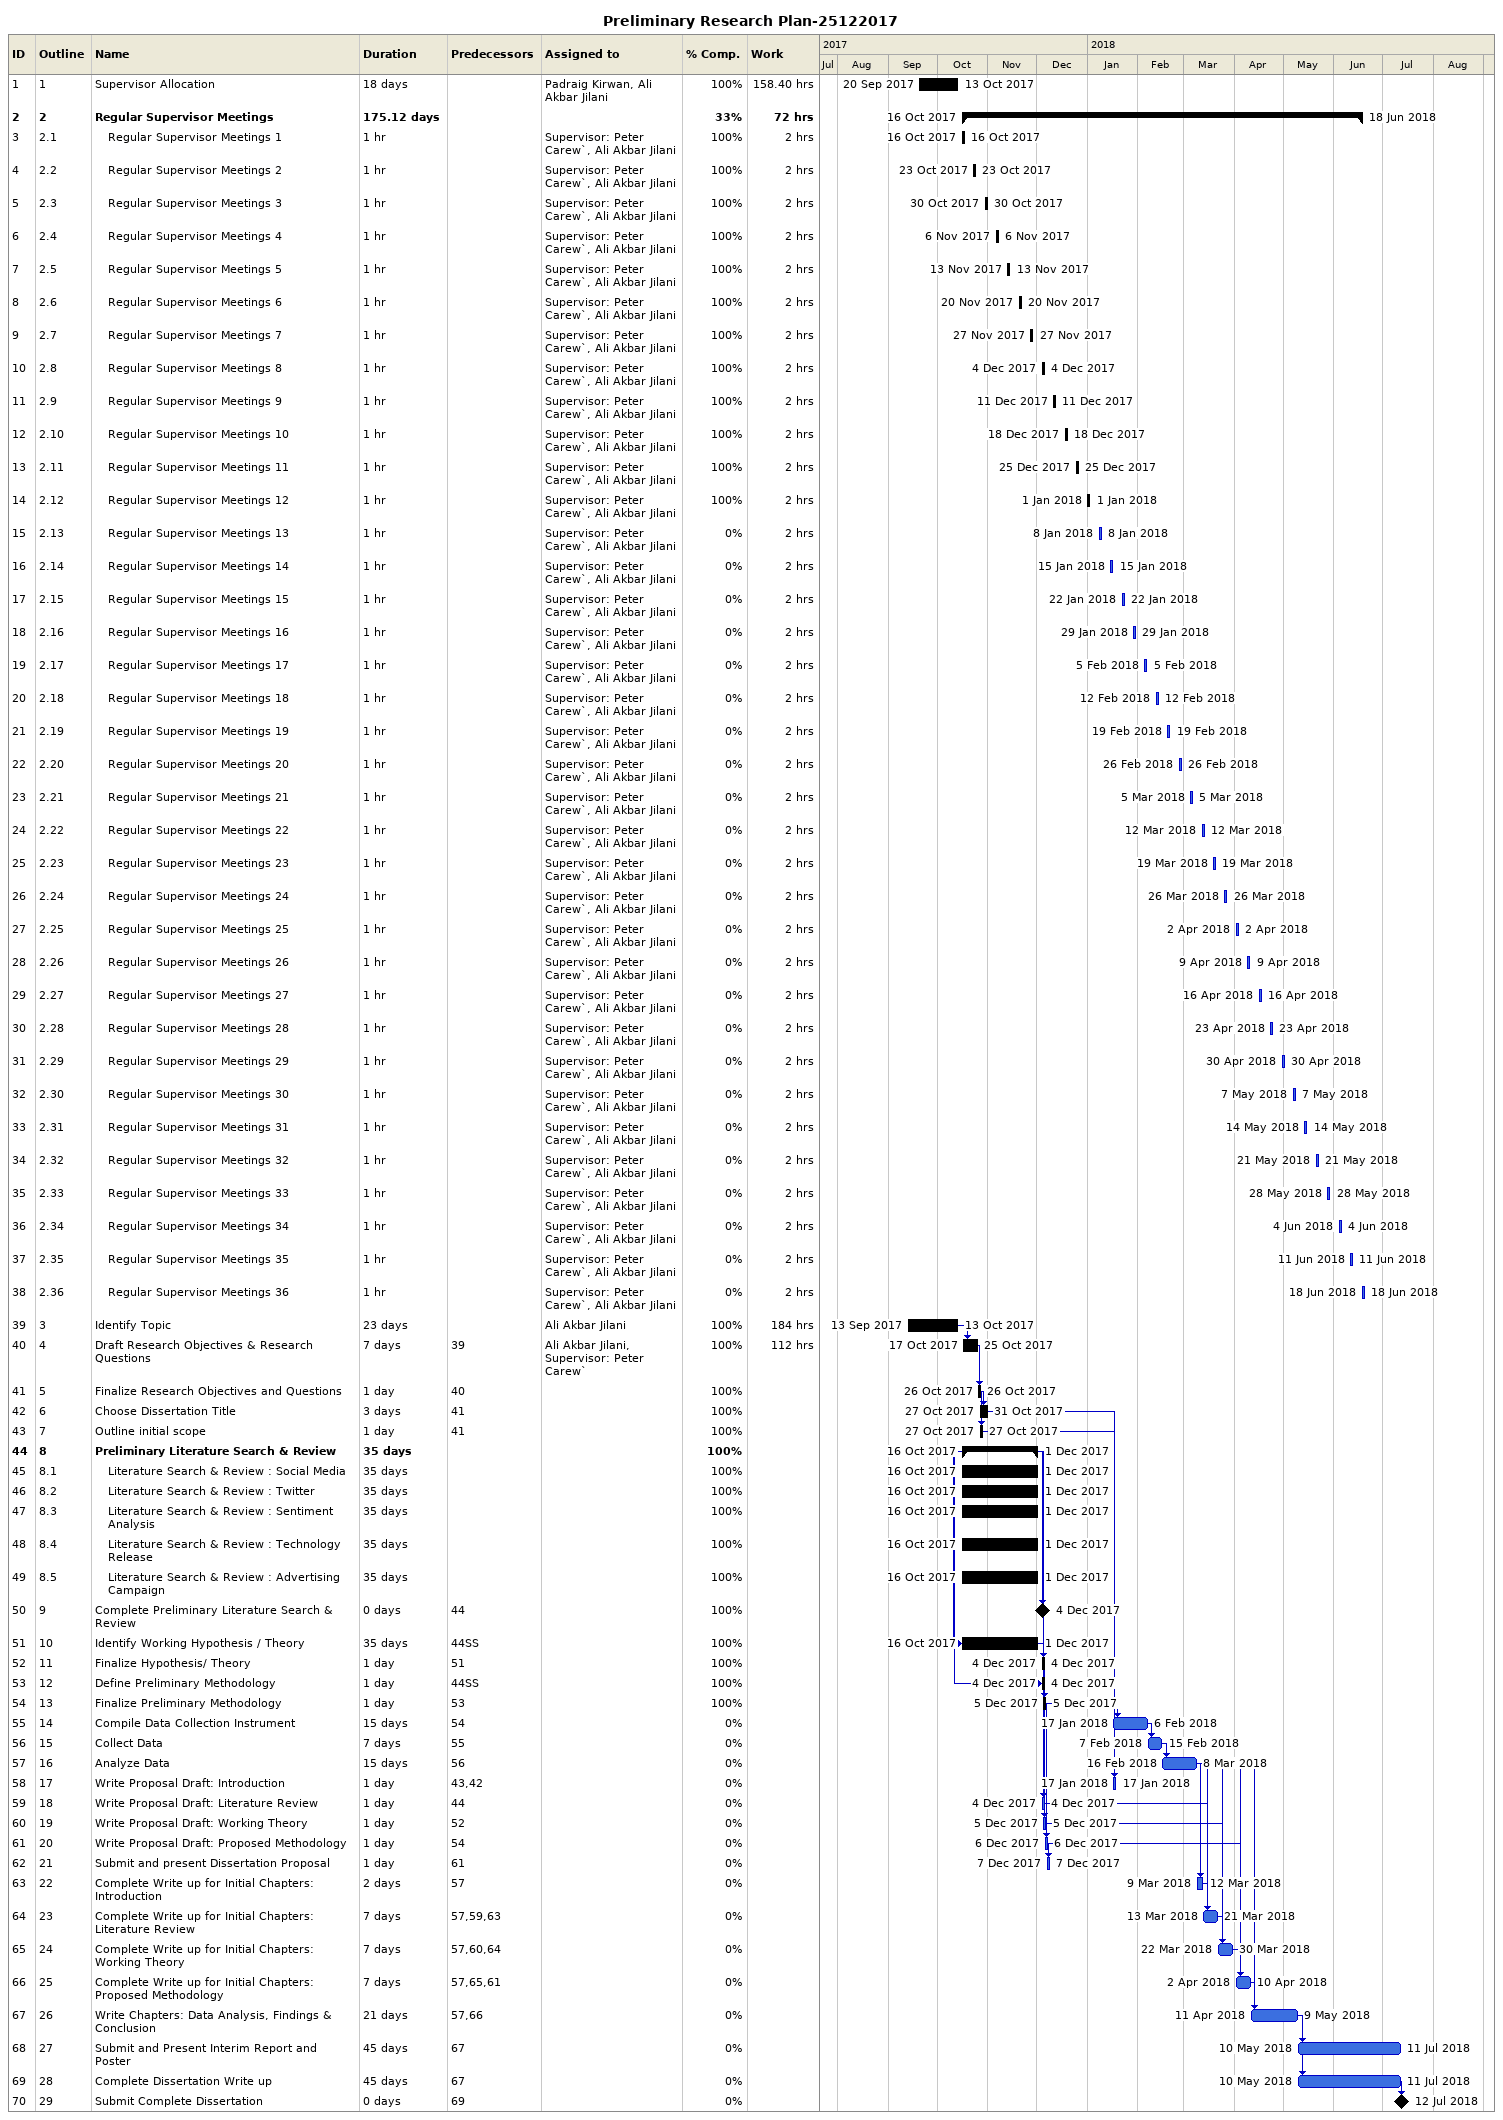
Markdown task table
Preliminary Research Plan-25122017

| ID | WBS | Task | Duration | Start | Finish | Predecessors | Resources | % complete | Work (h) |
|---|---|---|---|---|---|---|---|---|---|
| 1 | 1 | Supervisor Allocation | 18d | 2017-09-20 | 2017-10-13 |  | Padraig Kirwan, Ali Akbar Jilani | 100 | 158.40 |
| 2 | 2 | **Regular Supervisor Meetings** | 175.12d | 2017-10-16 | 2018-06-18 |  |  | 33 | 72 |
| 3 | 2.1 | Regular Supervisor Meetings 1 | 1h | 2017-10-16 | 2017-10-16 |  | Supervisor: Peter Carew`, Ali Akbar Jilani | 100 | 2 |
| 4 | 2.2 | Regular Supervisor Meetings 2 | 1h | 2017-10-23 | 2017-10-23 |  | Supervisor: Peter Carew`, Ali Akbar Jilani | 100 | 2 |
| 5 | 2.3 | Regular Supervisor Meetings 3 | 1h | 2017-10-30 | 2017-10-30 |  | Supervisor: Peter Carew`, Ali Akbar Jilani | 100 | 2 |
| 6 | 2.4 | Regular Supervisor Meetings 4 | 1h | 2017-11-06 | 2017-11-06 |  | Supervisor: Peter Carew`, Ali Akbar Jilani | 100 | 2 |
| 7 | 2.5 | Regular Supervisor Meetings 5 | 1h | 2017-11-13 | 2017-11-13 |  | Supervisor: Peter Carew`, Ali Akbar Jilani | 100 | 2 |
| 8 | 2.6 | Regular Supervisor Meetings 6 | 1h | 2017-11-20 | 2017-11-20 |  | Supervisor: Peter Carew`, Ali Akbar Jilani | 100 | 2 |
| 9 | 2.7 | Regular Supervisor Meetings 7 | 1h | 2017-11-27 | 2017-11-27 |  | Supervisor: Peter Carew`, Ali Akbar Jilani | 100 | 2 |
| 10 | 2.8 | Regular Supervisor Meetings 8 | 1h | 2017-12-04 | 2017-12-04 |  | Supervisor: Peter Carew`, Ali Akbar Jilani | 100 | 2 |
| 11 | 2.9 | Regular Supervisor Meetings 9 | 1h | 2017-12-11 | 2017-12-11 |  | Supervisor: Peter Carew`, Ali Akbar Jilani | 100 | 2 |
| 12 | 2.10 | Regular Supervisor Meetings 10 | 1h | 2017-12-18 | 2017-12-18 |  | Supervisor: Peter Carew`, Ali Akbar Jilani | 100 | 2 |
| 13 | 2.11 | Regular Supervisor Meetings 11 | 1h | 2017-12-25 | 2017-12-25 |  | Supervisor: Peter Carew`, Ali Akbar Jilani | 100 | 2 |
| 14 | 2.12 | Regular Supervisor Meetings 12 | 1h | 2018-01-01 | 2018-01-01 |  | Supervisor: Peter Carew`, Ali Akbar Jilani | 100 | 2 |
| 15 | 2.13 | Regular Supervisor Meetings 13 | 1h | 2018-01-08 | 2018-01-08 |  | Supervisor: Peter Carew`, Ali Akbar Jilani | 0 | 2 |
| 16 | 2.14 | Regular Supervisor Meetings 14 | 1h | 2018-01-15 | 2018-01-15 |  | Supervisor: Peter Carew`, Ali Akbar Jilani | 0 | 2 |
| 17 | 2.15 | Regular Supervisor Meetings 15 | 1h | 2018-01-22 | 2018-01-22 |  | Supervisor: Peter Carew`, Ali Akbar Jilani | 0 | 2 |
| 18 | 2.16 | Regular Supervisor Meetings 16 | 1h | 2018-01-29 | 2018-01-29 |  | Supervisor: Peter Carew`, Ali Akbar Jilani | 0 | 2 |
| 19 | 2.17 | Regular Supervisor Meetings 17 | 1h | 2018-02-05 | 2018-02-05 |  | Supervisor: Peter Carew`, Ali Akbar Jilani | 0 | 2 |
| 20 | 2.18 | Regular Supervisor Meetings 18 | 1h | 2018-02-12 | 2018-02-12 |  | Supervisor: Peter Carew`, Ali Akbar Jilani | 0 | 2 |
| 21 | 2.19 | Regular Supervisor Meetings 19 | 1h | 2018-02-19 | 2018-02-19 |  | Supervisor: Peter Carew`, Ali Akbar Jilani | 0 | 2 |
| 22 | 2.20 | Regular Supervisor Meetings 20 | 1h | 2018-02-26 | 2018-02-26 |  | Supervisor: Peter Carew`, Ali Akbar Jilani | 0 | 2 |
| 23 | 2.21 | Regular Supervisor Meetings 21 | 1h | 2018-03-05 | 2018-03-05 |  | Supervisor: Peter Carew`, Ali Akbar Jilani | 0 | 2 |
| 24 | 2.22 | Regular Supervisor Meetings 22 | 1h | 2018-03-12 | 2018-03-12 |  | Supervisor: Peter Carew`, Ali Akbar Jilani | 0 | 2 |
| 25 | 2.23 | Regular Supervisor Meetings 23 | 1h | 2018-03-19 | 2018-03-19 |  | Supervisor: Peter Carew`, Ali Akbar Jilani | 0 | 2 |
| 26 | 2.24 | Regular Supervisor Meetings 24 | 1h | 2018-03-26 | 2018-03-26 |  | Supervisor: Peter Carew`, Ali Akbar Jilani | 0 | 2 |
| 27 | 2.25 | Regular Supervisor Meetings 25 | 1h | 2018-04-02 | 2018-04-02 |  | Supervisor: Peter Carew`, Ali Akbar Jilani | 0 | 2 |
| 28 | 2.26 | Regular Supervisor Meetings 26 | 1h | 2018-04-09 | 2018-04-09 |  | Supervisor: Peter Carew`, Ali Akbar Jilani | 0 | 2 |
| 29 | 2.27 | Regular Supervisor Meetings 27 | 1h | 2018-04-16 | 2018-04-16 |  | Supervisor: Peter Carew`, Ali Akbar Jilani | 0 | 2 |
| 30 | 2.28 | Regular Supervisor Meetings 28 | 1h | 2018-04-23 | 2018-04-23 |  | Supervisor: Peter Carew`, Ali Akbar Jilani | 0 | 2 |
| 31 | 2.29 | Regular Supervisor Meetings 29 | 1h | 2018-04-30 | 2018-04-30 |  | Supervisor: Peter Carew`, Ali Akbar Jilani | 0 | 2 |
| 32 | 2.30 | Regular Supervisor Meetings 30 | 1h | 2018-05-07 | 2018-05-07 |  | Supervisor: Peter Carew`, Ali Akbar Jilani | 0 | 2 |
| 33 | 2.31 | Regular Supervisor Meetings 31 | 1h | 2018-05-14 | 2018-05-14 |  | Supervisor: Peter Carew`, Ali Akbar Jilani | 0 | 2 |
| 34 | 2.32 | Regular Supervisor Meetings 32 | 1h | 2018-05-21 | 2018-05-21 |  | Supervisor: Peter Carew`, Ali Akbar Jilani | 0 | 2 |
| 35 | 2.33 | Regular Supervisor Meetings 33 | 1h | 2018-05-28 | 2018-05-28 |  | Supervisor: Peter Carew`, Ali Akbar Jilani | 0 | 2 |
| 36 | 2.34 | Regular Supervisor Meetings 34 | 1h | 2018-06-04 | 2018-06-04 |  | Supervisor: Peter Carew`, Ali Akbar Jilani | 0 | 2 |
| 37 | 2.35 | Regular Supervisor Meetings 35 | 1h | 2018-06-11 | 2018-06-11 |  | Supervisor: Peter Carew`, Ali Akbar Jilani | 0 | 2 |
| 38 | 2.36 | Regular Supervisor Meetings 36 | 1h | 2018-06-18 | 2018-06-18 |  | Supervisor: Peter Carew`, Ali Akbar Jilani | 0 | 2 |
| 39 | 3 | Identify Topic | 23d | 2017-09-13 | 2017-10-13 |  | Ali Akbar Jilani | 100 | 184 |
| 40 | 4 | Draft Research Objectives & Research Questions | 7d | 2017-10-17 | 2017-10-25 | 39 | Ali Akbar Jilani, Supervisor: Peter Carew` | 100 | 112 |
| 41 | 5 | Finalize Research Objectives and Questions | 1d | 2017-10-26 | 2017-10-26 | 40 |  | 100 |  |
| 42 | 6 | Choose Dissertation Title | 3d | 2017-10-27 | 2017-10-31 | 41 |  | 100 |  |
| 43 | 7 | Outline initial scope | 1d | 2017-10-27 | 2017-10-27 | 41 |  | 100 |  |
| 44 | 8 | **Preliminary Literature Search & Review** | 35d | 2017-10-16 | 2017-12-01 |  |  | 100 |  |
| 45 | 8.1 | Literature Search & Review : Social Media | 35d | 2017-10-16 | 2017-12-01 |  |  | 100 |  |
| 46 | 8.2 | Literature Search & Review : Twitter | 35d | 2017-10-16 | 2017-12-01 |  |  | 100 |  |
| 47 | 8.3 | Literature Search & Review : Sentiment Analysis | 35d | 2017-10-16 | 2017-12-01 |  |  | 100 |  |
| 48 | 8.4 | Literature Search & Review : Technology Release | 35d | 2017-10-16 | 2017-12-01 |  |  | 100 |  |
| 49 | 8.5 | Literature Search & Review : Advertising Campaign | 35d | 2017-10-16 | 2017-12-01 |  |  | 100 |  |
| 50 | 9 | Complete Preliminary Literature Search & Review | 0d | 2017-12-04 | 2017-12-04 | 44 |  | 100 |  |
| 51 | 10 | Identify Working Hypothesis / Theory | 35d | 2017-10-16 | 2017-12-01 | 44SS |  | 100 |  |
| 52 | 11 | Finalize Hypothesis/ Theory | 1d | 2017-12-04 | 2017-12-04 | 51 |  | 100 |  |
| 53 | 12 | Define Preliminary Methodology | 1d | 2017-12-04 | 2017-12-04 | 44SS |  | 100 |  |
| 54 | 13 | Finalize Preliminary Methodology | 1d | 2017-12-05 | 2017-12-05 | 53 |  | 100 |  |
| 55 | 14 | Compile Data Collection Instrument | 15d | 2018-01-17 | 2018-02-06 | 54 |  | 0 |  |
| 56 | 15 | Collect Data | 7d | 2018-02-07 | 2018-02-15 | 55 |  | 0 |  |
| 57 | 16 | Analyze Data | 15d | 2018-02-16 | 2018-03-08 | 56 |  | 0 |  |
| 58 | 17 | Write Proposal Draft: Introduction | 1d | 2018-01-17 | 2018-01-17 | 43, 42 |  | 0 |  |
| 59 | 18 | Write Proposal Draft: Literature Review | 1d | 2017-12-04 | 2017-12-04 | 44 |  | 0 |  |
| 60 | 19 | Write Proposal Draft: Working Theory | 1d | 2017-12-05 | 2017-12-05 | 52 |  | 0 |  |
| 61 | 20 | Write Proposal Draft: Proposed Methodology | 1d | 2017-12-06 | 2017-12-06 | 54 |  | 0 |  |
| 62 | 21 | Submit and present Dissertation Proposal | 1d | 2017-12-07 | 2017-12-07 | 61 |  | 0 |  |
| 63 | 22 | Complete Write up for Initial Chapters: Introduction | 2d | 2018-03-09 | 2018-03-12 | 57 |  | 0 |  |
| 64 | 23 | Complete Write up for Initial Chapters: Literature Review | 7d | 2018-03-13 | 2018-03-21 | 57, 59, 63 |  | 0 |  |
| 65 | 24 | Complete Write up for Initial Chapters: Working Theory | 7d | 2018-03-22 | 2018-03-30 | 57, 60, 64 |  | 0 |  |
| 66 | 25 | Complete Write up for Initial Chapters: Proposed Methodology | 7d | 2018-04-02 | 2018-04-10 | 57, 65, 61 |  | 0 |  |
| 67 | 26 | Write Chapters: Data Analysis, Findings & Conclusion | 21d | 2018-04-11 | 2018-05-09 | 57, 66 |  | 0 |  |
| 68 | 27 | Submit and Present Interim Report and Poster | 45d | 2018-05-10 | 2018-07-11 | 67 |  | 0 |  |
| 69 | 28 | Complete Dissertation Write up | 45d | 2018-05-10 | 2018-07-11 | 67 |  | 0 |  |
| 70 | 29 | Submit Complete Dissertation | 0d | 2018-07-12 | 2018-07-12 | 69 |  | 0 |  |
